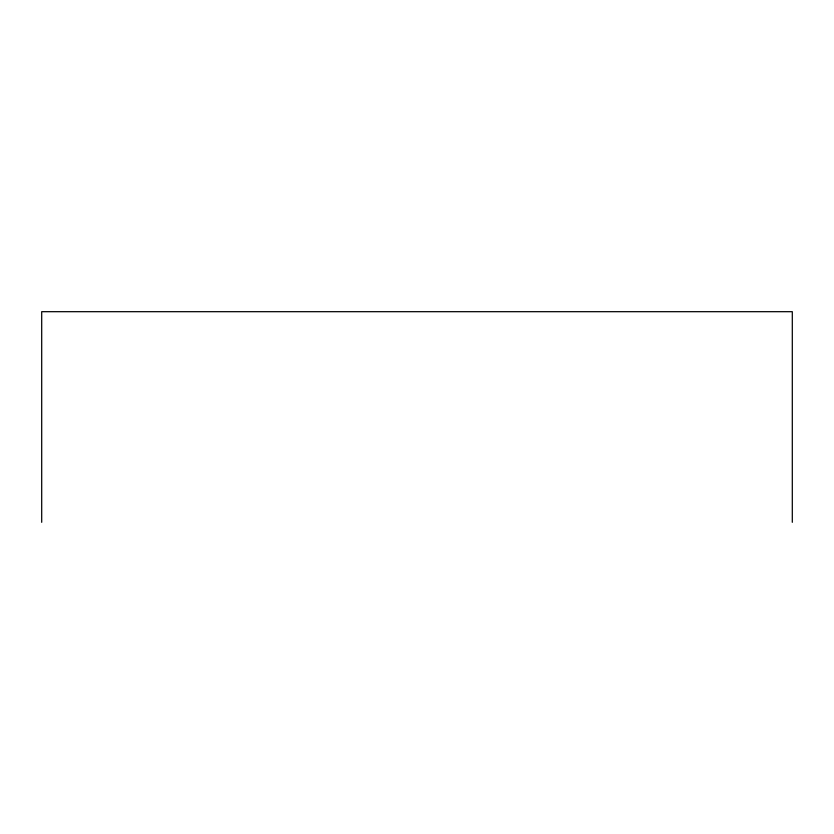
<?xml version="1.0" encoding="UTF-8"?>
<svg xmlns="http://www.w3.org/2000/svg" width="834" height="834" viewBox="0 0 834 834"><rect width="100%" height="100%" fill="white"/><g stroke="black" fill="none" stroke-linecap="round" stroke-linejoin="round"><path stroke-width="1.25" d="M792.3 522.313L792.3 311.687L41.7 311.687L41.7 522.313"/></g></svg>
